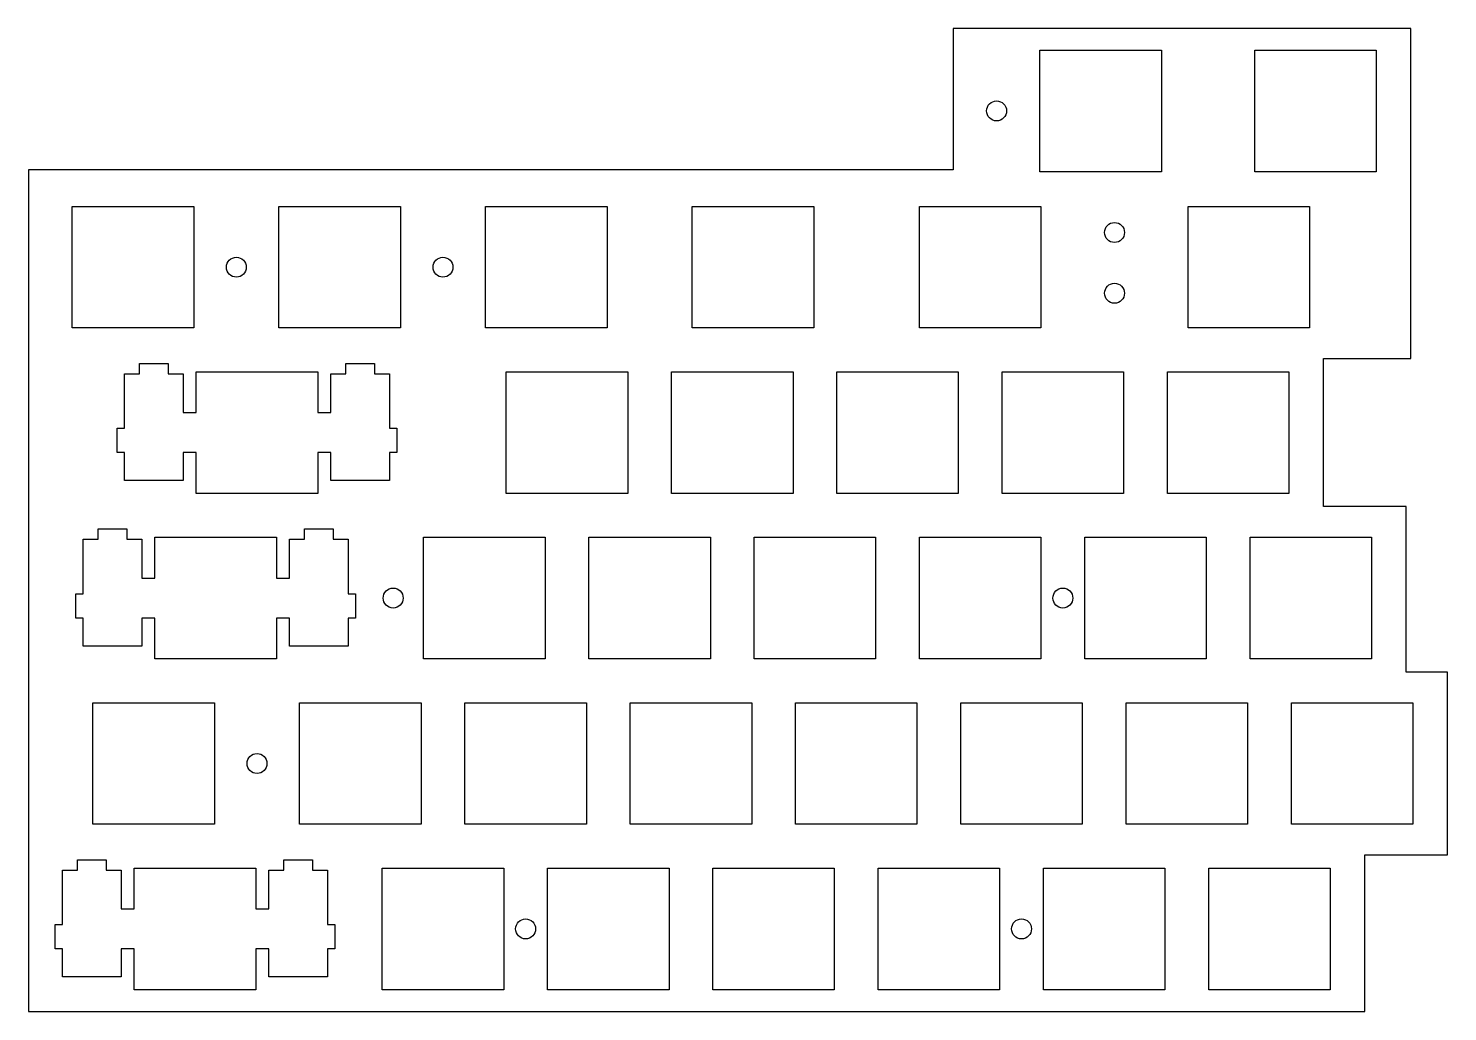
# Model space of a CAD drawing. Header units: millimetres. Extents: x -367 to -203, y -115 to -1.
import ezdxf

# ---------------------------------------------------------------- set-up
doc = ezdxf.new("R2010")
doc.units = ezdxf.units.MM
doc.layers.get('0').update_dxf_attribs({"linetype": 'CONTINUOUS'})

msp = doc.modelspace()

# ---------------------------------------------------------------- linework, layer by layer
for points in [[(-207.632, -1.33405), (-260.382, -1.33405), (-260.382, -17.62793), (-366.96, -17.62793), (-366.96, -114.55734), (-212.932, -114.55734), (-212.932, -96.5091), (-203.407, -96.5091), (-203.407, -75.4578), (-208.17, -75.4578), (-208.17, -56.4078), (-217.695, -56.4078), (-217.695, -39.3605), (-207.632, -39.3605)], [(-250.382, -3.83405), (-236.382, -3.83405), (-236.382, -17.83405), (-250.382, -17.83405)], [(-225.632, -3.83405), (-211.632, -3.83405), (-211.632, -17.83405), (-225.632, -17.83405)], [(-361.901, -21.8336), (-347.901, -21.8336), (-347.901, -35.8345), (-361.901, -35.8345)], [(-338.088, -21.8336), (-324.087, -21.8336), (-324.087, -35.8345), (-338.088, -35.8345)], [(-314.275, -21.8336), (-300.276, -21.8336), (-300.276, -35.8345), (-314.275, -35.8345)], [(-290.463, -21.8336), (-276.462, -21.8336), (-276.462, -35.8345), (-290.463, -35.8345)], [(-264.269, -21.8336), (-250.27, -21.8336), (-250.27, -35.8345), (-264.269, -35.8345)], [(-233.313, -21.8336), (-219.312, -21.8336), (-219.312, -35.8345), (-233.313, -35.8345)], [(-333.612, -54.8831), (-347.613, -54.8831), (-347.613, -50.1826), (-349.137, -50.1826), (-349.137, -53.4127), (-355.889, -53.4127), (-355.889, -50.1826), (-356.711, -50.1826), (-356.711, -47.3837), (-355.889, -47.3837), (-355.889, -41.1138), (-354.164, -41.1138), (-354.164, -39.9136), (-350.862, -39.9136), (-350.862, -41.1138), (-349.137, -41.1138), (-349.137, -45.5842), (-347.613, -45.5842), (-347.613, -40.8838), (-333.612, -40.8838), (-333.612, -45.5842), (-332.088, -45.5842), (-332.088, -41.1138), (-330.363, -41.1138), (-330.363, -39.9136), (-327.062, -39.9136), (-327.062, -41.1138), (-325.337, -41.1138), (-325.337, -47.3837), (-324.513, -47.3837), (-324.513, -50.1826), (-325.337, -50.1826), (-325.337, -53.4127), (-332.088, -53.4127), (-332.088, -50.1826), (-333.612, -50.1826)], [(-311.894, -40.8838), (-297.895, -40.8838), (-297.895, -54.8831), (-311.894, -54.8831)], [(-292.844, -40.8838), (-278.845, -40.8838), (-278.845, -54.8831), (-292.844, -54.8831)], [(-273.794, -40.8838), (-259.795, -40.8838), (-259.795, -54.8831), (-273.794, -54.8831)], [(-254.744, -40.8838), (-240.745, -40.8838), (-240.745, -54.8831), (-254.744, -54.8831)], [(-235.694, -40.8838), (-221.695, -40.8838), (-221.695, -54.8831), (-235.694, -54.8831)], [(-338.376, -73.9331), (-352.375, -73.9331), (-352.375, -69.2326), (-353.9, -69.2326), (-353.9, -72.4627), (-360.652, -72.4627), (-360.652, -69.2326), (-361.477, -69.2326), (-361.477, -66.4337), (-360.652, -66.4337), (-360.652, -60.1638), (-358.927, -60.1638), (-358.927, -58.9636), (-355.625, -58.9636), (-355.625, -60.1638), (-353.9, -60.1638), (-353.9, -64.6328), (-352.375, -64.6328), (-352.375, -59.9338), (-338.376, -59.9338), (-338.376, -64.6328), (-336.851, -64.6328), (-336.851, -60.1638), (-335.125, -60.1638), (-335.125, -58.9636), (-331.826, -58.9636), (-331.826, -60.1638), (-330.101, -60.1638), (-330.101, -66.4337), (-329.275, -66.4337), (-329.275, -69.2326), (-330.101, -69.2326), (-330.101, -72.4627), (-336.851, -72.4627), (-336.851, -69.2326), (-338.376, -69.2326)], [(-321.419, -59.9338), (-307.42, -59.9338), (-307.42, -73.9331), (-321.419, -73.9331)], [(-302.369, -59.9338), (-288.37, -59.9338), (-288.37, -73.9331), (-302.369, -73.9331)], [(-283.319, -59.9338), (-269.32, -59.9338), (-269.32, -73.9331), (-283.319, -73.9331)], [(-264.269, -59.9338), (-250.27, -59.9338), (-250.27, -73.9331), (-264.269, -73.9331)], [(-245.219, -59.9338), (-231.22, -59.9338), (-231.22, -73.9331), (-245.219, -73.9331)], [(-226.169, -59.9338), (-212.17, -59.9338), (-212.17, -73.9331), (-226.169, -73.9331)], [(-359.519, -78.9838), (-345.52, -78.9838), (-345.52, -92.9831), (-359.519, -92.9831)], [(-335.707, -78.9838), (-321.707, -78.9838), (-321.707, -92.9831), (-335.707, -92.9831)], [(-316.657, -78.9838), (-302.657, -78.9838), (-302.657, -92.9831), (-316.657, -92.9831)], [(-297.607, -78.9838), (-283.607, -78.9838), (-283.607, -92.9831), (-297.607, -92.9831)], [(-278.557, -78.9838), (-264.557, -78.9838), (-264.557, -92.9831), (-278.557, -92.9831)], [(-259.507, -78.9838), (-245.507, -78.9838), (-245.507, -92.9831), (-259.507, -92.9831)], [(-240.457, -78.9838), (-226.457, -78.9838), (-226.457, -92.9831), (-240.457, -92.9831)], [(-221.407, -78.9838), (-207.407, -78.9838), (-207.407, -92.9831), (-221.407, -92.9831)], [(-340.757, -112.033), (-354.757, -112.033), (-354.757, -107.333), (-356.281, -107.333), (-356.281, -110.563), (-363.033, -110.563), (-363.033, -107.333), (-363.855, -107.333), (-363.855, -104.534), (-363.033, -104.534), (-363.033, -98.2638), (-361.308, -98.2638), (-361.308, -97.0636), (-358.006, -97.0636), (-358.006, -98.2638), (-356.281, -98.2638), (-356.281, -102.733), (-354.757, -102.733), (-354.757, -98.0338), (-340.757, -98.0338), (-340.757, -102.733), (-339.232, -102.733), (-339.232, -98.2638), (-337.506, -98.2638), (-337.506, -97.0636), (-334.206, -97.0636), (-334.206, -98.2638), (-332.482, -98.2638), (-332.482, -104.534), (-331.657, -104.534), (-331.657, -107.333), (-332.482, -107.333), (-332.482, -110.563), (-339.232, -110.563), (-339.232, -107.333), (-340.757, -107.333)], [(-326.182, -98.0338), (-312.182, -98.0338), (-312.182, -112.033), (-326.182, -112.033)], [(-307.132, -98.0338), (-293.132, -98.0338), (-293.132, -112.033), (-307.132, -112.033)], [(-288.082, -98.0338), (-274.082, -98.0338), (-274.082, -112.033), (-288.082, -112.033)], [(-269.032, -98.0338), (-255.032, -98.0338), (-255.032, -112.033), (-269.032, -112.033)], [(-249.982, -98.0338), (-235.982, -98.0338), (-235.982, -112.033), (-249.982, -112.033)], [(-230.932, -98.0338), (-216.932, -98.0338), (-216.932, -112.033), (-230.932, -112.033)]]:
    msp.add_lwpolyline(points, close=True)
for centre in [(-255.382, -10.83405), (-241.7915, -24.83405), (-342.9945, -28.83405), (-319.181, -28.83405), (-241.7915, -31.83405), (-324.9195, -66.93345), (-247.7445, -66.93345), (-340.6135, -85.98345), (-309.657, -105.0334), (-252.507, -105.0334)]:
    msp.add_circle(centre, 1.15)

doc.saveas('drawing.dxf')
